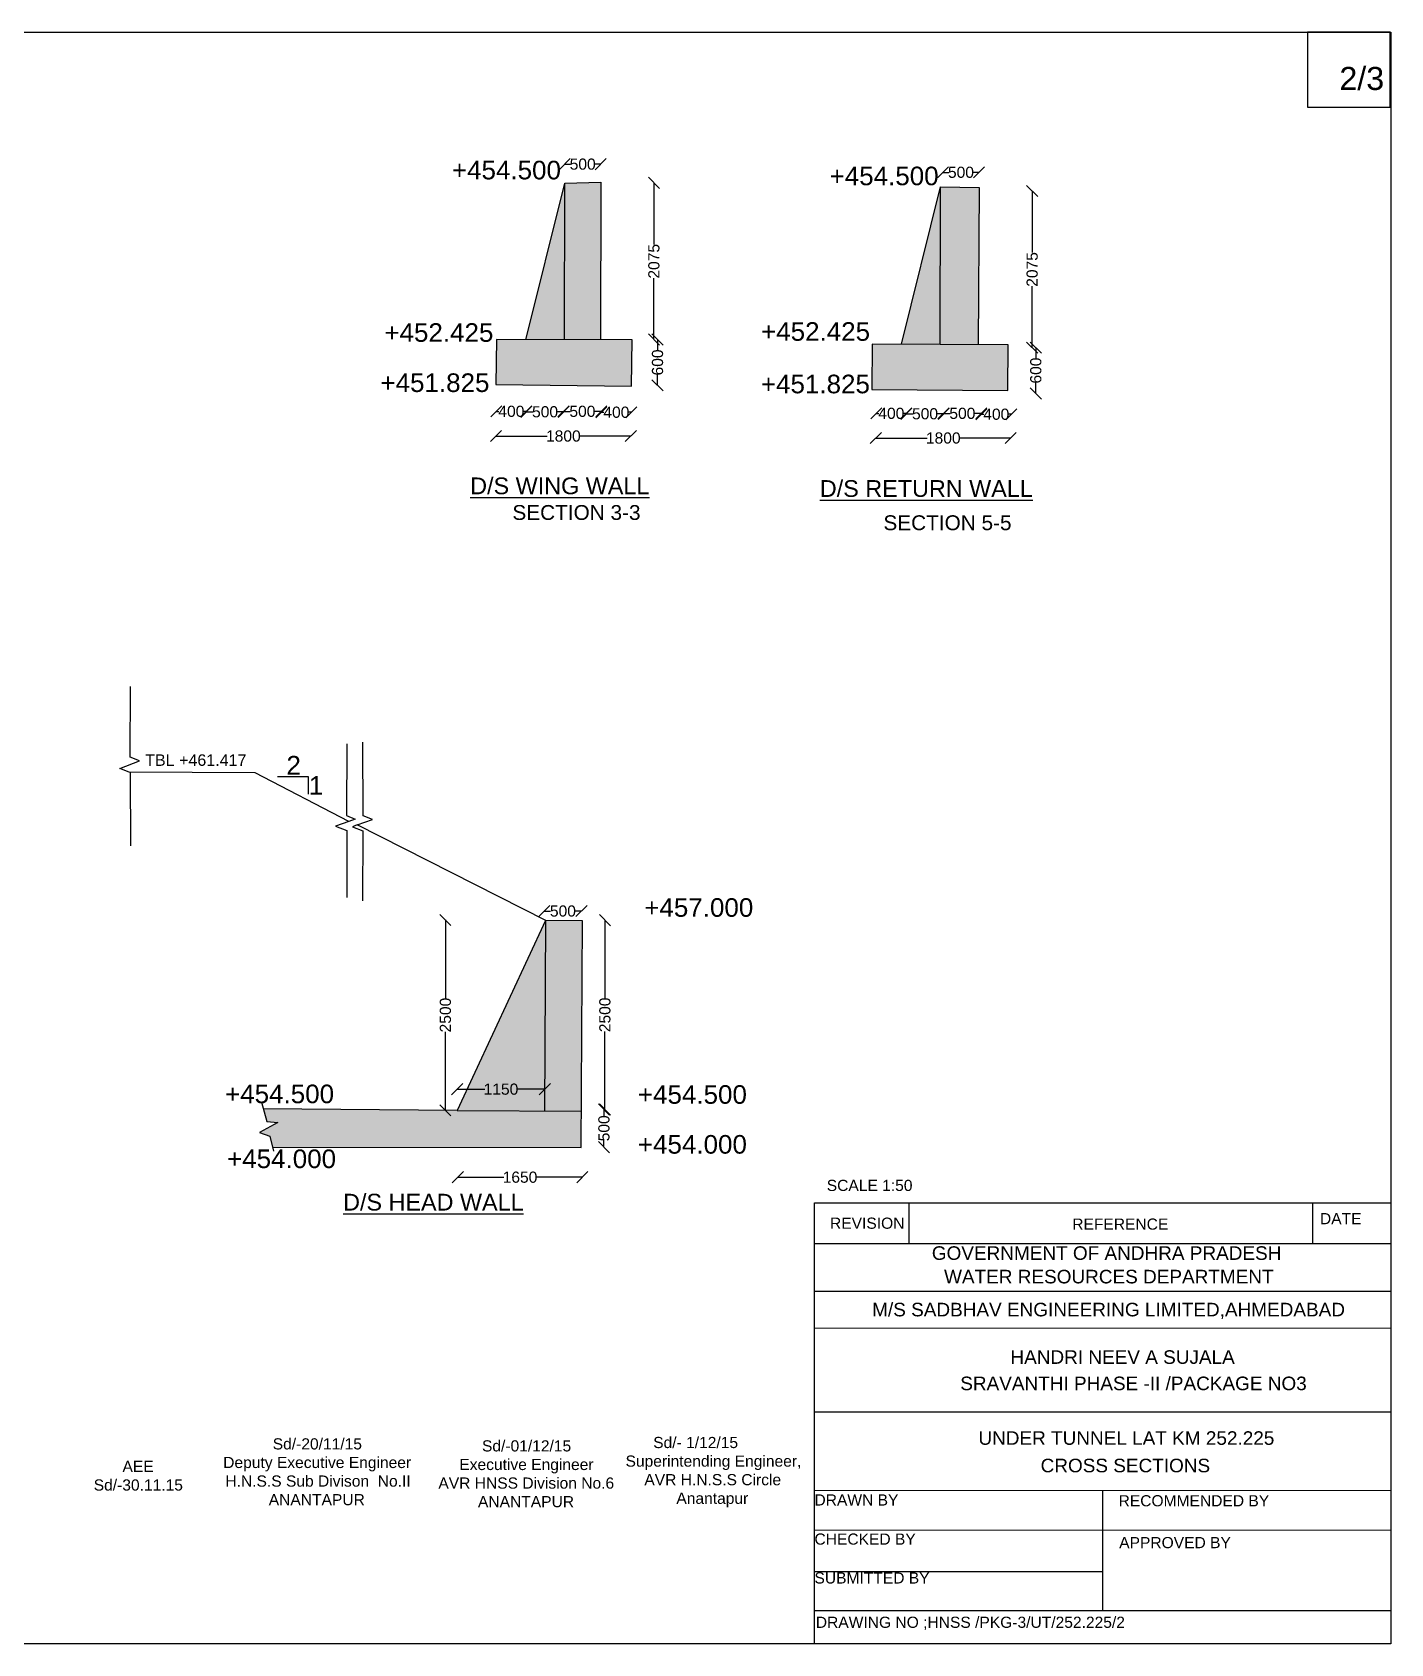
# Model space of a CAD drawing. Header units: millimetres. Extents: x 5124 to 14692097, y 2311 to 67827916.
# Drawn here: x 14673827 to 14692097, y 67806240 to 67827916 of the extents above; entities that cross this region are included whole.
import ezdxf

# ---------------------------------------------------------------- set-up
doc = ezdxf.new("R2010")
doc.units = ezdxf.units.MM
doc.header["$MEASUREMENT"] = 0
doc.layers.add('DRAWING', color=7, linetype='Continuous')
doc.layers.add('TEXT', color=2, linetype='Continuous')
doc.styles.get("Standard").update_dxf_attribs({"font": 'arial.ttf', "height": 225})
doc.dimstyles.get("Standard").update_dxf_attribs({"dimtxt": 150, "dimasz": 150, "dimexe": 0.18, "dimexo": 0.0625, "dimgap": 0.09, "dimtad": 0, "dimdec": 0, "dimzin": 0, "dimdsep": 46, "dimtxsty": 'Standard', "dimblk": 'OBLIQUE', "dimcen": 0.09, "dimse1": 1, "dimse2": 1, "dimadec": 0, "dimazin": 0, "dimtfac": 1, "dimtdec": 0, "dimtofl": 0, "dimtmove": 0, "dimatfit": 3, "dimfxl": 1, "dimtolj": 1, "dimtzin": 0, "dimarcsym": 0})

# ---------------------------------------------------------------- blocks, each defined once
blk = doc.blocks.new('_Oblique')
at = {"color": 0, "linetype": 'ByBlock', "lineweight": -2}
blk.add_line((-0.5, -0.5), (0.5, 0.5), dxfattribs=at)
blk = doc.blocks.new('*D28')
at = {"layer": 'Defpoints', "color": 0, "transparency": 16777216}
for p in [(14680068, 67822833), (14680473, 67822816), (14680473, 67822816)]:
    blk.add_point(p, dxfattribs=at)
at = {"layer": 'TEXT', "color": 0, "lineweight": -2, "transparency": 16777216}
for p, q in [((14680068, 67822816), (14680102, 67822816)), ((14680473, 67822816), (14680440, 67822816))]:
    blk.add_line(p, q, dxfattribs=at)
at = {"layer": 'TEXT', "color": 0, "lineweight": -2, "transparency": 16777216, "xscale": 150, "yscale": 150, "zscale": 150, "rotation": 180}
blk.add_blockref('_Oblique', (14680068, 67822816), dxfattribs=at)
at = {"layer": 'TEXT', "color": 0, "lineweight": -2, "transparency": 16777216, "xscale": 150, "yscale": 150, "zscale": 150}
blk.add_blockref('_Oblique', (14680473, 67822816), dxfattribs=at)
at = {"layer": 'TEXT', "color": 0, "transparency": 16777216, "insert": (14680271, 67822816), "char_height": 150, "attachment_point": 5}
blk.add_mtext('\\A1;400', dxfattribs=at)
blk = doc.blocks.new('*D29')
at = {"layer": 'Defpoints', "color": 0, "transparency": 16777216}
for p in [(14680473, 67822816), (14680975, 67822816), (14680975, 67822810)]:
    blk.add_point(p, dxfattribs=at)
at = {"layer": 'TEXT', "color": 0, "lineweight": -2, "transparency": 16777216}
for p, q in [((14680473, 67822810), (14680559, 67822810)), ((14680975, 67822810), (14680890, 67822810))]:
    blk.add_line(p, q, dxfattribs=at)
at = {"layer": 'TEXT', "color": 0, "lineweight": -2, "transparency": 16777216, "xscale": 150, "yscale": 150, "zscale": 150, "rotation": 180}
blk.add_blockref('_Oblique', (14680473, 67822810), dxfattribs=at)
at = {"layer": 'TEXT', "color": 0, "lineweight": -2, "transparency": 16777216, "xscale": 150, "yscale": 150, "zscale": 150}
blk.add_blockref('_Oblique', (14680975, 67822810), dxfattribs=at)
at = {"layer": 'TEXT', "color": 0, "transparency": 16777216, "insert": (14680724, 67822810), "char_height": 150, "attachment_point": 5}
blk.add_mtext('\\A1;500', dxfattribs=at)
blk = doc.blocks.new('*D30')
at = {"layer": 'Defpoints', "color": 0, "transparency": 16777216}
for p in [(14680972, 67822810), (14681480, 67822816), (14681480, 67822816)]:
    blk.add_point(p, dxfattribs=at)
at = {"layer": 'TEXT', "color": 0, "lineweight": -2, "transparency": 16777216}
for p, q in [((14680972, 67822816), (14681061, 67822816)), ((14681480, 67822816), (14681392, 67822816))]:
    blk.add_line(p, q, dxfattribs=at)
at = {"layer": 'TEXT', "color": 0, "lineweight": -2, "transparency": 16777216, "xscale": 150, "yscale": 150, "zscale": 150, "rotation": 180}
blk.add_blockref('_Oblique', (14680972, 67822816), dxfattribs=at)
at = {"layer": 'TEXT', "color": 0, "lineweight": -2, "transparency": 16777216, "xscale": 150, "yscale": 150, "zscale": 150}
blk.add_blockref('_Oblique', (14681480, 67822816), dxfattribs=at)
at = {"layer": 'TEXT', "color": 0, "transparency": 16777216, "insert": (14681226, 67822816), "char_height": 150, "attachment_point": 5}
blk.add_mtext('\\A1;500', dxfattribs=at)
blk = doc.blocks.new('*D31')
at = {"layer": 'Defpoints', "color": 0, "transparency": 16777216}
for p in [(14681480, 67822816), (14681885, 67822804), (14681885, 67822804)]:
    blk.add_point(p, dxfattribs=at)
at = {"layer": 'TEXT', "color": 0, "lineweight": -2, "transparency": 16777216}
for p, q in [((14681480, 67822804), (14681514, 67822804)), ((14681885, 67822804), (14681851, 67822804))]:
    blk.add_line(p, q, dxfattribs=at)
at = {"layer": 'TEXT', "color": 0, "lineweight": -2, "transparency": 16777216, "xscale": 150, "yscale": 150, "zscale": 150, "rotation": 180}
blk.add_blockref('_Oblique', (14681480, 67822804), dxfattribs=at)
at = {"layer": 'TEXT', "color": 0, "lineweight": -2, "transparency": 16777216, "xscale": 150, "yscale": 150, "zscale": 150}
blk.add_blockref('_Oblique', (14681885, 67822804), dxfattribs=at)
at = {"layer": 'TEXT', "color": 0, "transparency": 16777216, "insert": (14681683, 67822804), "char_height": 150, "attachment_point": 5}
blk.add_mtext('\\A1;400', dxfattribs=at)
blk = doc.blocks.new('*D32')
at = {"layer": 'Defpoints', "color": 0, "transparency": 16777216}
for p in [(14680063, 67822485), (14681877, 67822484), (14681877, 67822484)]:
    blk.add_point(p, dxfattribs=at)
at = {"layer": 'TEXT', "color": 0, "lineweight": -2, "transparency": 16777216}
for p, q in [((14680063, 67822484), (14680753, 67822484)), ((14681877, 67822484), (14681186, 67822484))]:
    blk.add_line(p, q, dxfattribs=at)
at = {"layer": 'TEXT', "color": 0, "lineweight": -2, "transparency": 16777216, "xscale": 150, "yscale": 150, "zscale": 150, "rotation": 180}
blk.add_blockref('_Oblique', (14680063, 67822484), dxfattribs=at)
at = {"layer": 'TEXT', "color": 0, "lineweight": -2, "transparency": 16777216, "xscale": 150, "yscale": 150, "zscale": 150}
blk.add_blockref('_Oblique', (14681877, 67822484), dxfattribs=at)
at = {"layer": 'TEXT', "color": 0, "transparency": 16777216, "insert": (14680970, 67822484), "char_height": 150, "attachment_point": 5}
blk.add_mtext('\\A1;1800', dxfattribs=at)
blk = doc.blocks.new('*D33')
at = {"layer": 'Defpoints', "color": 0, "transparency": 16777216}
for p in [(14682237, 67823782), (14682270, 67823782), (14682273, 67823167)]:
    blk.add_point(p, dxfattribs=at)
at = {"layer": 'TEXT', "color": 0, "lineweight": -2, "transparency": 16777216}
for p, q in [((14682237, 67823782), (14682237, 67823640)), ((14682237, 67823167), (14682237, 67823309))]:
    blk.add_line(p, q, dxfattribs=at)
at = {"layer": 'TEXT', "color": 0, "lineweight": -2, "transparency": 16777216, "xscale": 150, "yscale": 150, "zscale": 150}
for p, rotation in [((14682237, 67823782), 90), ((14682237, 67823167), 270)]:
    blk.add_blockref('_Oblique', p, dxfattribs=dict(at, rotation=rotation))
at = {"layer": 'TEXT', "color": 0, "transparency": 16777216, "insert": (14682237, 67823474), "char_height": 150, "attachment_point": 5, "rotation": 90}
blk.add_mtext('\\A1;600', dxfattribs=at)
blk = doc.blocks.new('*D34')
at = {"layer": 'Defpoints', "color": 0, "transparency": 16777216}
for p in [(14682188, 67825889), (14682272, 67825889), (14682270, 67823782)]:
    blk.add_point(p, dxfattribs=at)
at = {"layer": 'TEXT', "color": 0, "lineweight": -2, "transparency": 16777216}
for p, q in [((14682188, 67825889), (14682188, 67825061)), ((14682188, 67823782), (14682188, 67824609))]:
    blk.add_line(p, q, dxfattribs=at)
at = {"layer": 'TEXT', "color": 0, "lineweight": -2, "transparency": 16777216, "xscale": 150, "yscale": 150, "zscale": 150}
for p, rotation in [((14682188, 67825889), 90), ((14682188, 67823782), 270)]:
    blk.add_blockref('_Oblique', p, dxfattribs=dict(at, rotation=rotation))
at = {"layer": 'TEXT', "color": 0, "transparency": 16777216, "insert": (14682188, 67824835), "char_height": 150, "attachment_point": 5, "rotation": 90}
blk.add_mtext('\\A1;2075', dxfattribs=at)
blk = doc.blocks.new('*D35')
at = {"layer": 'Defpoints', "color": 0, "transparency": 16777216}
for p in [(14680988, 67826131), (14681472, 67826141), (14681472, 67826104)]:
    blk.add_point(p, dxfattribs=at)
at = {"layer": 'TEXT', "color": 0, "lineweight": -2, "transparency": 16777216}
for p, q in [((14680988, 67826141), (14681065, 67826141)), ((14681472, 67826141), (14681396, 67826141))]:
    blk.add_line(p, q, dxfattribs=at)
at = {"layer": 'TEXT', "color": 0, "lineweight": -2, "transparency": 16777216, "xscale": 150, "yscale": 150, "zscale": 150, "rotation": 180}
blk.add_blockref('_Oblique', (14680988, 67826141), dxfattribs=at)
at = {"layer": 'TEXT', "color": 0, "lineweight": -2, "transparency": 16777216, "xscale": 150, "yscale": 150, "zscale": 150}
blk.add_blockref('_Oblique', (14681472, 67826141), dxfattribs=at)
at = {"layer": 'TEXT', "color": 0, "transparency": 16777216, "insert": (14681230, 67826141), "char_height": 150, "attachment_point": 5}
blk.add_mtext('\\A1;500', dxfattribs=at)
blk = doc.blocks.new('*D36')
at = {"layer": 'Defpoints', "color": 0, "transparency": 16777216}
for p in [(14685178, 67822806), (14685583, 67822789), (14685583, 67822789)]:
    blk.add_point(p, dxfattribs=at)
at = {"layer": 'TEXT', "color": 0, "lineweight": -2, "transparency": 16777216}
for p, q in [((14685178, 67822789), (14685212, 67822789)), ((14685583, 67822789), (14685549, 67822789))]:
    blk.add_line(p, q, dxfattribs=at)
at = {"layer": 'TEXT', "color": 0, "lineweight": -2, "transparency": 16777216, "xscale": 150, "yscale": 150, "zscale": 150, "rotation": 180}
blk.add_blockref('_Oblique', (14685178, 67822789), dxfattribs=at)
at = {"layer": 'TEXT', "color": 0, "lineweight": -2, "transparency": 16777216, "xscale": 150, "yscale": 150, "zscale": 150}
blk.add_blockref('_Oblique', (14685583, 67822789), dxfattribs=at)
at = {"layer": 'TEXT', "color": 0, "transparency": 16777216, "insert": (14685381, 67822789), "char_height": 150, "attachment_point": 5}
blk.add_mtext('\\A1;400', dxfattribs=at)
blk = doc.blocks.new('*D37')
at = {"layer": 'Defpoints', "color": 0, "transparency": 16777216}
for p in [(14685583, 67822789), (14686085, 67822789), (14686085, 67822783)]:
    blk.add_point(p, dxfattribs=at)
at = {"layer": 'TEXT', "color": 0, "lineweight": -2, "transparency": 16777216}
for p, q in [((14685583, 67822783), (14685668, 67822783)), ((14686085, 67822783), (14686000, 67822783))]:
    blk.add_line(p, q, dxfattribs=at)
at = {"layer": 'TEXT', "color": 0, "lineweight": -2, "transparency": 16777216, "xscale": 150, "yscale": 150, "zscale": 150, "rotation": 180}
blk.add_blockref('_Oblique', (14685583, 67822783), dxfattribs=at)
at = {"layer": 'TEXT', "color": 0, "lineweight": -2, "transparency": 16777216, "xscale": 150, "yscale": 150, "zscale": 150}
blk.add_blockref('_Oblique', (14686085, 67822783), dxfattribs=at)
at = {"layer": 'TEXT', "color": 0, "transparency": 16777216, "insert": (14685834, 67822783), "char_height": 150, "attachment_point": 5}
blk.add_mtext('\\A1;500', dxfattribs=at)
blk = doc.blocks.new('*D38')
at = {"layer": 'Defpoints', "color": 0, "transparency": 16777216}
for p in [(14686082, 67822783), (14686590, 67822789), (14686590, 67822789)]:
    blk.add_point(p, dxfattribs=at)
at = {"layer": 'TEXT', "color": 0, "lineweight": -2, "transparency": 16777216}
for p, q in [((14686082, 67822789), (14686170, 67822789)), ((14686590, 67822789), (14686501, 67822789))]:
    blk.add_line(p, q, dxfattribs=at)
at = {"layer": 'TEXT', "color": 0, "lineweight": -2, "transparency": 16777216, "xscale": 150, "yscale": 150, "zscale": 150, "rotation": 180}
blk.add_blockref('_Oblique', (14686082, 67822789), dxfattribs=at)
at = {"layer": 'TEXT', "color": 0, "lineweight": -2, "transparency": 16777216, "xscale": 150, "yscale": 150, "zscale": 150}
blk.add_blockref('_Oblique', (14686590, 67822789), dxfattribs=at)
at = {"layer": 'TEXT', "color": 0, "transparency": 16777216, "insert": (14686336, 67822789), "char_height": 150, "attachment_point": 5}
blk.add_mtext('\\A1;500', dxfattribs=at)
blk = doc.blocks.new('*D39')
at = {"layer": 'Defpoints', "color": 0, "transparency": 16777216}
for p in [(14686590, 67822789), (14686995, 67822777), (14686995, 67822777)]:
    blk.add_point(p, dxfattribs=at)
at = {"layer": 'TEXT', "color": 0, "lineweight": -2, "transparency": 16777216}
for p, q in [((14686590, 67822777), (14686624, 67822777)), ((14686995, 67822777), (14686961, 67822777))]:
    blk.add_line(p, q, dxfattribs=at)
at = {"layer": 'TEXT', "color": 0, "lineweight": -2, "transparency": 16777216, "xscale": 150, "yscale": 150, "zscale": 150, "rotation": 180}
blk.add_blockref('_Oblique', (14686590, 67822777), dxfattribs=at)
at = {"layer": 'TEXT', "color": 0, "lineweight": -2, "transparency": 16777216, "xscale": 150, "yscale": 150, "zscale": 150}
blk.add_blockref('_Oblique', (14686995, 67822777), dxfattribs=at)
at = {"layer": 'TEXT', "color": 0, "transparency": 16777216, "insert": (14686792, 67822777), "char_height": 150, "attachment_point": 5}
blk.add_mtext('\\A1;400', dxfattribs=at)
blk = doc.blocks.new('*D40')
at = {"layer": 'Defpoints', "color": 0, "transparency": 16777216}
for p in [(14685172, 67822457), (14686986, 67822457), (14686986, 67822457)]:
    blk.add_point(p, dxfattribs=at)
at = {"layer": 'TEXT', "color": 0, "lineweight": -2, "transparency": 16777216}
for p, q in [((14685172, 67822457), (14685862, 67822457)), ((14686986, 67822457), (14686296, 67822457))]:
    blk.add_line(p, q, dxfattribs=at)
at = {"layer": 'TEXT', "color": 0, "lineweight": -2, "transparency": 16777216, "xscale": 150, "yscale": 150, "zscale": 150, "rotation": 180}
blk.add_blockref('_Oblique', (14685172, 67822457), dxfattribs=at)
at = {"layer": 'TEXT', "color": 0, "lineweight": -2, "transparency": 16777216, "xscale": 150, "yscale": 150, "zscale": 150}
blk.add_blockref('_Oblique', (14686986, 67822457), dxfattribs=at)
at = {"layer": 'TEXT', "color": 0, "transparency": 16777216, "insert": (14686079, 67822457), "char_height": 150, "attachment_point": 5}
blk.add_mtext('\\A1;1800', dxfattribs=at)
blk = doc.blocks.new('*D41')
at = {"layer": 'Defpoints', "color": 0, "transparency": 16777216}
for p in [(14687324, 67823672), (14687357, 67823672), (14687360, 67823057)]:
    blk.add_point(p, dxfattribs=at)
at = {"layer": 'TEXT', "color": 0, "lineweight": -2, "transparency": 16777216}
for p, q in [((14687324, 67823672), (14687324, 67823530)), ((14687324, 67823057), (14687324, 67823199))]:
    blk.add_line(p, q, dxfattribs=at)
at = {"layer": 'TEXT', "color": 0, "lineweight": -2, "transparency": 16777216, "xscale": 150, "yscale": 150, "zscale": 150}
for p, rotation in [((14687324, 67823672), 90), ((14687324, 67823057), 270)]:
    blk.add_blockref('_Oblique', p, dxfattribs=dict(at, rotation=rotation))
at = {"layer": 'TEXT', "color": 0, "transparency": 16777216, "insert": (14687324, 67823365), "char_height": 150, "attachment_point": 5, "rotation": 90}
blk.add_mtext('\\A1;600', dxfattribs=at)
blk = doc.blocks.new('*D42')
at = {"layer": 'Defpoints', "color": 0, "transparency": 16777216}
for p in [(14687275, 67825779), (14687359, 67825779), (14687357, 67823672)]:
    blk.add_point(p, dxfattribs=at)
at = {"layer": 'TEXT', "color": 0, "lineweight": -2, "transparency": 16777216}
for p, q in [((14687275, 67825779), (14687275, 67824951)), ((14687275, 67823672), (14687275, 67824500))]:
    blk.add_line(p, q, dxfattribs=at)
at = {"layer": 'TEXT', "color": 0, "lineweight": -2, "transparency": 16777216, "xscale": 150, "yscale": 150, "zscale": 150}
for p, rotation in [((14687275, 67825779), 90), ((14687275, 67823672), 270)]:
    blk.add_blockref('_Oblique', p, dxfattribs=dict(at, rotation=rotation))
at = {"layer": 'TEXT', "color": 0, "transparency": 16777216, "insert": (14687275, 67824725), "char_height": 150, "attachment_point": 5, "rotation": 90}
blk.add_mtext('\\A1;2075', dxfattribs=at)
blk = doc.blocks.new('*D43')
at = {"layer": 'Defpoints', "color": 0, "transparency": 16777216}
for p in [(14686075, 67826021), (14686559, 67826031), (14686559, 67825994)]:
    blk.add_point(p, dxfattribs=at)
at = {"layer": 'TEXT', "color": 0, "lineweight": -2, "transparency": 16777216}
for p, q in [((14686075, 67826031), (14686152, 67826031)), ((14686559, 67826031), (14686483, 67826031))]:
    blk.add_line(p, q, dxfattribs=at)
at = {"layer": 'TEXT', "color": 0, "lineweight": -2, "transparency": 16777216, "xscale": 150, "yscale": 150, "zscale": 150, "rotation": 180}
blk.add_blockref('_Oblique', (14686075, 67826031), dxfattribs=at)
at = {"layer": 'TEXT', "color": 0, "lineweight": -2, "transparency": 16777216, "xscale": 150, "yscale": 150, "zscale": 150}
blk.add_blockref('_Oblique', (14686559, 67826031), dxfattribs=at)
at = {"layer": 'TEXT', "color": 0, "transparency": 16777216, "insert": (14686317, 67826031), "char_height": 150, "attachment_point": 5}
blk.add_mtext('\\A1;500', dxfattribs=at)
blk = doc.blocks.new('*D44')
at = {"layer": 'Defpoints', "color": 0, "transparency": 16777216}
for p in [(14679370, 67815976), (14679384, 67815976), (14679395, 67813416)]:
    blk.add_point(p, dxfattribs=at)
at = {"layer": 'TEXT', "color": 0, "lineweight": -2, "transparency": 16777216}
for p, q in [((14679384, 67815976), (14679384, 67814921)), ((14679384, 67813416), (14679384, 67814471))]:
    blk.add_line(p, q, dxfattribs=at)
at = {"layer": 'TEXT', "color": 0, "lineweight": -2, "transparency": 16777216, "xscale": 150, "yscale": 150, "zscale": 150}
for p, rotation in [((14679384, 67815976), 90), ((14679384, 67813416), 270)]:
    blk.add_blockref('_Oblique', p, dxfattribs=dict(at, rotation=rotation))
at = {"layer": 'TEXT', "color": 0, "transparency": 16777216, "insert": (14679384, 67814696), "char_height": 150, "attachment_point": 5, "rotation": 90}
blk.add_mtext('\\A1;2500', dxfattribs=at)
blk = doc.blocks.new('*D45')
at = {"layer": 'Defpoints', "color": 0, "transparency": 16777216}
for p in [(14680714, 67816117), (14681214, 67816095), (14681214, 67816095)]:
    blk.add_point(p, dxfattribs=at)
at = {"layer": 'TEXT', "color": 0, "lineweight": -2, "transparency": 16777216}
for p, q in [((14680714, 67816095), (14680799, 67816095)), ((14681214, 67816095), (14681130, 67816095))]:
    blk.add_line(p, q, dxfattribs=at)
at = {"layer": 'TEXT', "color": 0, "lineweight": -2, "transparency": 16777216, "xscale": 150, "yscale": 150, "zscale": 150, "rotation": 180}
blk.add_blockref('_Oblique', (14680714, 67816095), dxfattribs=at)
at = {"layer": 'TEXT', "color": 0, "lineweight": -2, "transparency": 16777216, "xscale": 150, "yscale": 150, "zscale": 150}
blk.add_blockref('_Oblique', (14681214, 67816095), dxfattribs=at)
at = {"layer": 'TEXT', "color": 0, "transparency": 16777216, "insert": (14680964, 67816095), "char_height": 150, "attachment_point": 5}
blk.add_mtext('\\A1;500', dxfattribs=at)
blk = doc.blocks.new('*D46')
at = {"layer": 'Defpoints', "color": 0, "transparency": 16777216}
for p in [(14681515, 67815973), (14681529, 67815973), (14681522, 67813426)]:
    blk.add_point(p, dxfattribs=at)
at = {"layer": 'TEXT', "color": 0, "lineweight": -2, "transparency": 16777216}
for p, q in [((14681529, 67815973), (14681529, 67814924)), ((14681529, 67813426), (14681529, 67814474))]:
    blk.add_line(p, q, dxfattribs=at)
at = {"layer": 'TEXT', "color": 0, "lineweight": -2, "transparency": 16777216, "xscale": 150, "yscale": 150, "zscale": 150}
for p, rotation in [((14681529, 67815973), 90), ((14681529, 67813426), 270)]:
    blk.add_blockref('_Oblique', p, dxfattribs=dict(at, rotation=rotation))
at = {"layer": 'TEXT', "color": 0, "transparency": 16777216, "insert": (14681529, 67814699), "char_height": 150, "attachment_point": 5, "rotation": 90}
blk.add_mtext('\\A1;2500', dxfattribs=at)
blk = doc.blocks.new('*D47')
at = {"layer": 'Defpoints', "color": 0, "transparency": 16777216}
for p in [(14680721, 67813699), (14679541, 67813415), (14680721, 67813408)]:
    blk.add_point(p, dxfattribs=at)
at = {"layer": 'TEXT', "color": 0, "lineweight": -2, "transparency": 16777216}
for p, q in [((14679541, 67813699), (14679915, 67813699)), ((14680721, 67813699), (14680348, 67813699))]:
    blk.add_line(p, q, dxfattribs=at)
at = {"layer": 'TEXT', "color": 0, "lineweight": -2, "transparency": 16777216, "xscale": 150, "yscale": 150, "zscale": 150, "rotation": 180}
blk.add_blockref('_Oblique', (14679541, 67813699), dxfattribs=at)
at = {"layer": 'TEXT', "color": 0, "lineweight": -2, "transparency": 16777216, "xscale": 150, "yscale": 150, "zscale": 150}
blk.add_blockref('_Oblique', (14680721, 67813699), dxfattribs=at)
at = {"layer": 'TEXT', "color": 0, "transparency": 16777216, "insert": (14680131, 67813699), "char_height": 150, "attachment_point": 5}
blk.add_mtext('\\A1;1150', dxfattribs=at)
blk = doc.blocks.new('*D48')
at = {"layer": 'Defpoints', "color": 0, "transparency": 16777216}
for p in [(14681529, 67813426), (14681516, 67812920), (14681529, 67812920)]:
    blk.add_point(p, dxfattribs=at)
at = {"layer": 'TEXT', "color": 0, "lineweight": -2, "transparency": 16777216}
for p, q in [((14681516, 67813426), (14681516, 67813339)), ((14681516, 67812920), (14681516, 67813008))]:
    blk.add_line(p, q, dxfattribs=at)
at = {"layer": 'TEXT', "color": 0, "lineweight": -2, "transparency": 16777216, "xscale": 150, "yscale": 150, "zscale": 150}
for p, rotation in [((14681516, 67813426), 90), ((14681516, 67812920), 270)]:
    blk.add_blockref('_Oblique', p, dxfattribs=dict(at, rotation=rotation))
at = {"layer": 'TEXT', "color": 0, "transparency": 16777216, "insert": (14681516, 67813173), "char_height": 150, "attachment_point": 5, "rotation": 90}
blk.add_mtext('\\A1;500', dxfattribs=at)
blk = doc.blocks.new('*D49')
at = {"layer": 'Defpoints', "color": 0, "transparency": 16777216}
for p in [(14679550, 67812512), (14681224, 67812515), (14681224, 67812512)]:
    blk.add_point(p, dxfattribs=at)
at = {"layer": 'TEXT', "color": 0, "lineweight": -2, "transparency": 16777216}
for p, q in [((14679550, 67812515), (14680170, 67812515)), ((14681224, 67812515), (14680604, 67812515))]:
    blk.add_line(p, q, dxfattribs=at)
at = {"layer": 'TEXT', "color": 0, "lineweight": -2, "transparency": 16777216, "xscale": 150, "yscale": 150, "zscale": 150, "rotation": 180}
blk.add_blockref('_Oblique', (14679550, 67812515), dxfattribs=at)
at = {"layer": 'TEXT', "color": 0, "lineweight": -2, "transparency": 16777216, "xscale": 150, "yscale": 150, "zscale": 150}
blk.add_blockref('_Oblique', (14681224, 67812515), dxfattribs=at)
at = {"layer": 'TEXT', "color": 0, "transparency": 16777216, "insert": (14680387, 67812515), "char_height": 150, "attachment_point": 5}
blk.add_mtext('\\A1;1650', dxfattribs=at)

msp = doc.modelspace()

# ---------------------------------------------------------------- hatches: boundary and pattern name
at = {"layer": 'TEXT'}
h = msp.add_hatch(dxfattribs=at)
h.set_pattern_fill('AR-CONC', color=0, scale=100, style=0)
h.set_pattern_definition([(50, (0, 0), (717.2601826, -62.752135), [75, -825]), (355, (0, 0), (-138.751334, 752.192134), [60, -660]), (100.4514, (59.8, -5.2), (578.509382, 689.439542), [63.74019, -701.142112]), (46.1842, (0, 200), (1067.241049, -165.519014), [112.5, -1237.5]), (96.6356, (88.9, 186.2), (934.662706, 974.117871), [95.610288, -1051.713]), (351.1842, (0, 200), (934.661945, 974.118601), [90, -990]), (21, (100, 150), (596.907052, -402.6188907), [75, -825]), (326, (100, 150), (243.315332, 725.150045), [60, -660]), (71.4514, (149.74, 116.45), (840.2226286, 322.530497), [63.74019, -701.142112]), (37.5, (0, 0), (12.1598553, 332.8938538), [0, -652, 0, -670, 0, -662.5]), (7.5, (0, 0), (263.0695374, 394.4117119), [0, -382, 0, -637, 0, -252.5]), (327.5, (-223, 0), (533.8224362, -22.5548717), [0, -250, 0, -780, 0, -1035]), (317.5, (-323, 0), (583.1861693, 100.1049823), [0, -325, 0, -518, 0, -735])])
h.paths.add_polyline_path([(14681212.8, 67813405.9), (14679541.3, 67813414.8), (14676933.9, 67813436.9), (14676982.9, 67813263.9), (14677131.5, 67813250.8), (14676882.4, 67813115.4), (14677022.2, 67813067.4), (14677057.3, 67812920.7), (14681210.2, 67812915.8)])
h.paths.add_polyline_path([(14680734.9, 67815966.4), (14680730.3, 67815966.4), (14679541.3, 67813414.8), (14680721.3, 67813408.5)])
h.paths.add_polyline_path([(14681226.4, 67815963.8), (14680734.9, 67815966.4), (14680721.3, 67813408.5), (14681212.8, 67813405.9)])
h.paths.add_polyline_path([(14667716.2, 67816016.6), (14667711, 67813448), (14668883, 67813445.6)])
h.paths.add_polyline_path([(14667716.2, 67816016.6), (14667221.9, 67815996.1), (14667207.3, 67813449), (14667711, 67813448)])
h.paths.add_polyline_path([(14671333.6, 67813261.7), (14671486.5, 67813301.7), (14671513.8, 67813440.4), (14667207.8, 67813449), (14667206.3, 67812943.4), (14671377.3, 67812930.7), (14671424.6, 67813087.1), (14671570.3, 67813108.9)])
h.paths.add_polyline_path([(14686560.4, 67825826.8), (14686044, 67825834.4), (14686035.9, 67823715.9), (14686547.1, 67823712.7)])
h.paths.add_polyline_path([(14686044, 67825834.4), (14685515.8, 67823719.1), (14686035.9, 67823715.9)])
h.paths.add_polyline_path([(14686950, 67823710.1), (14685121.9, 67823721.6), (14685117.9, 67823110.4), (14686946.2, 67823098.9)])
h.paths.add_polyline_path([(14681475, 67825897.6), (14680988.5, 67825886.1), (14680983.7, 67823779), (14681470.4, 67823778)])
h.paths.add_polyline_path([(14680988.5, 67825886.1), (14680466.9, 67823780.2), (14680983.7, 67823779)])
h.paths.add_polyline_path([(14681894.3, 67823777), (14680073, 67823781), (14680061.5, 67823175.5), (14681887.8, 67823156.2)])

# ---------------------------------------------------------------- linework, layer by layer
at = {"layer": 'DRAWING', "color": 0}
for points in [[(14680466.9, 67823780.2), (14680988.5, 67825886.1), (14681475, 67825897.6), (14681470.4, 67823778)], [(14680983.7, 67823779), (14680988.5, 67825886.1)], [(14685515.8, 67823719.1), (14686044, 67825834.4), (14686560.4, 67825826.8), (14686547.1, 67823712.7)], [(14686035.9, 67823715.9), (14686044, 67825834.4)], [(14680061.5, 67823175.5), (14681887.8, 67823156.2), (14681894.3, 67823777), (14680073, 67823781), (14680061.5, 67823175.5)], [(14685117.9, 67823110.4), (14686946.2, 67823098.9), (14686950, 67823710.1), (14685121.9, 67823721.6), (14685117.9, 67823110.4)], [(14678058.5, 67818342.3), (14678052.3, 67817380.7), (14678171.7, 67817331.8), (14678085, 67817300.2), (14676827.2, 67817956.4), (14675132.3, 67817964), (14675007.1, 67818013.5), (14675270.4, 67818115), (14675142.7, 67818167.1), (14675147.5, 67819117.8)], [(14680721.3, 67813408.5), (14680734.9, 67815966.4), (14678199, 67817255.5), (14678402.3, 67817324.8), (14678278.8, 67817377.8), (14678271.1, 67818365.8)], [(14675142.3, 67817963.9), (14675147.4, 67816974.7)], [(14678085, 67817300.2), (14677906.3, 67817235.2), (14678056.2, 67817178.4), (14678056.2, 67816279.5)], [(14678199, 67817255.5), (14678134.1, 67817228.2), (14678273.7, 67817173.5), (14678269.4, 67816232.8)], [(14677057.3, 67812920.7), (14681210.2, 67812915.8), (14681226.4, 67815963.8), (14680730.3, 67815966.4), (14679541.3, 67813414.8), (14681212.8, 67813405.9)], [(14676908.7, 67813525.7), (14676982.9, 67813263.9), (14677131.5, 67813250.8), (14676882.4, 67813115.4), (14677022.2, 67813067.4), (14677070.3, 67812866.6)], [(14679541.3, 67813414.8), (14676933.9, 67813436.9)]]:
    msp.add_lwpolyline(points, dxfattribs=at)
at = {"layer": 'TEXT', "color": 0}
for points in [[(14692097.2, 67806240.1), (14654896.1, 67806240.1), (14654896.1, 67827915.7), (14692097.2, 67827915.7)], [(14692088.6, 67827915.7), (14690977.5, 67827915.7), (14690977.5, 67826909.4), (14692088.6, 67826909.4)], [(14684346.9, 67812169.1), (14692097.2, 67812169.1), (14692097.2, 67806240.1), (14684346.9, 67806240.1)]]:
    msp.add_lwpolyline(points, close=True, dxfattribs=at)
at = {"layer": 'TEXT'}
msp.add_lwpolyline([(14677123.9, 67817905.5), (14677536.5, 67817905.5), (14677536.5, 67817666.2)], dxfattribs=at)
at = {"layer": 'TEXT', "color": 0}
for points in [[(14685616.1, 67812169.1), (14685616.3, 67811623.4)], [(14691050.6, 67811625.5), (14691050.6, 67812169.1)], [(14684346.9, 67811622.9), (14692095, 67811626)], [(14684346.9, 67810981.3), (14692095, 67810984.4)], [(14684346.9, 67810485.5), (14692095, 67810488.5)], [(14684346.9, 67809357.8), (14692095, 67809360.8)], [(14684346.9, 67808303), (14692095, 67808306)], [(14688220.9, 67808304.5), (14688221.6, 67806687.7)], [(14684346.9, 67807768.3), (14692095, 67807771.3)], [(14684346.9, 67807211.2), (14688221.4, 67807212.7)], [(14684346.9, 67806686.2), (14692095, 67806689.2)]]:
    msp.add_lwpolyline(points, dxfattribs=at)

# ---------------------------------------------------------------- texts
for s, height, p in [('2/3', 310, (14691406.2, 67827139)), ('+454.500', 250, (14679471.4, 67825936.6)), ('+454.500', 250, (14684550.3, 67825857.7)), ('+452.425', 250, (14678563, 67823751.9)), ('+452.425', 250, (14683628.6, 67823765.7)), ('+451.825', 250, (14678510.2, 67823076.9)), ('+451.825', 250, (14683626.6, 67823059.4)), ('%%UD/S WING WALL', 225, (14679717.2, 67821701.7)), ('%%UD/S RETURN WALL', 225, (14684419.4, 67821666)), ('SECTION 3-3', 200, (14680284.7, 67821356.1)), ('SECTION 5-5', 200, (14685274.3, 67821218.1)), ('TBL +461.417', 154.524, (14675346.1, 67818048.4)), ('2', 250, (14677246.1, 67817931.7)), ('1', 250, (14677547.1, 67817659.6)), ('+457.000', 250, (14682058, 67816018)), ('+454.500', 250, (14676420.2, 67813510.8)), ('+454.500', 250, (14681972.3, 67813503.1)), ('+454.000', 250, (14681972.3, 67812832.3)), ('+454.000', 250, (14676447.2, 67812638.2)), ('SCALE 1:50', 150, (14684512.1, 67812330.3)), ('%%UD/S HEAD WALL', 225, (14678008, 67812067.3)), ('DATE', 150, (14691144.8, 67811883.2)), ('REVISION', 150, (14684555.8, 67811822)), ('REFERENCE', 150, (14687813.7, 67811809.7)), ('GOVERNMENT OF ANDHRA PRADESH ', 182.451, (14685925.3, 67811403.7)), ('WATER RESOURCES DEPARTMENT', 182.451, (14686089.8, 67811087.3)), ('M/S SADBHAV ENGINEERING LIMITED,AHMEDABAD', 182.451, (14685123.1, 67810643.9)), ('HANDRI NEEV A SUJALA ', 182.451, (14686982.7, 67810005.1)), ('SRAVANTHI PHASE -II /PACKAGE NO3', 182.451, (14686307.7, 67809651)), ('UNDER TUNNEL LAT KM 252.225', 182.451, (14686551.8, 67808915.9)), ('CROSS SECTIONS ', 182.451, (14687388.2, 67808546.4)), ('DRAWN BY ', 150, (14684346.9, 67808099.4)), ('RECOMMENDED BY ', 150, (14688436.7, 67808088.6)), ('CHECKED BY ', 150, (14684346.9, 67807573.2)), ('APPROVED BY ', 150, (14688444.9, 67807525.9)), ('SUBMITTED BY ', 150, (14684346.9, 67807050.4)), ('DRAWING NO ;HNSS /PKG-3/UT/252.225/2', 150, (14684365.2, 67806454.3))]:
    msp.add_text(s, height=height, dxfattribs=at).set_placement(p)
at = {"layer": 'TEXT', "color": 0, "char_height": 150, "attachment_point": 1}
for s, insert, width in [('\\pi824.53;Sd/-20/11/15 \\P\\pi158.43;Deputy Executive Engineer  \\P\\pi187.33;H.N.S.S Sub Divison  No.II \\P\\pi770.76;ANANTAPUR ', (14676237.2, 67809003.8), 2831.248), ('\\A1;\\pi1266.4;Sd/-01/12/15\\P\\pi961.55;Executive Engineer\\P\\pi680.27;AVR HNSS Division No.6\\P\\pi1212.6;ANANTAPUR', (14678609.2, 67808976.8), 3714.905), ('             Sd/- 1/12/15 \\P\\pi384.93;Superintending Engineer,\\P\\pi637.92;AVR H.N.S.S Circle\\P\\pi1068.5;Anantapur', (14681421.3, 67809022.3), 3106.835), ('\\pi396.13;AEE \\P\\pi9.0553;Sd/-30.11.15', (14674645, 67808700.7), 1200.307)]:
    msp.add_mtext(s, dxfattribs=dict(at, insert=insert, width=width))

# ---------------------------------------------------------------- dimensions: what is measured, and where the dimension line sits
at = {"layer": 'TEXT', "color": 0}
for base, p1, p2, text, picture, middle in [((14681472.2, 67826141.2), (14680988.2, 67826130.6), (14681472.2, 67826104.4), '500', '*D35', (14681230.2, 67826141.2)), ((14686559.4, 67826031.2), (14686075.3, 67826020.7), (14686559.4, 67825994.4), '500', '*D43', (14686317.3, 67826031.2)), ((14680473.5, 67822815.8), (14680068.5, 67822833.4), (14680473.5, 67822815.8), '400', '*D28', (14680271, 67822815.8)), ((14680975.3, 67822809.9), (14680473.5, 67822815.8), (14680975.3, 67822815.8), '500', '*D29', (14680724.4, 67822809.9)), ((14681480, 67822815.8), (14680972.3, 67822809.9), (14681480, 67822815.8), '500', '*D30', (14681226.2, 67822815.8)), ((14681885, 67822804.1), (14681480, 67822815.8), (14681885, 67822804.1), '400', '*D31', (14681682.5, 67822804.1)), ((14685583, 67822788.6), (14685178.1, 67822806.2), (14685583, 67822788.6), '400', '*D36', (14685380.6, 67822788.6)), ((14686084.9, 67822782.8), (14685583, 67822788.6), (14686084.9, 67822788.6), '500', '*D37', (14685834, 67822782.8)), ((14686589.6, 67822788.6), (14686081.9, 67822782.8), (14686589.6, 67822788.6), '500', '*D38', (14686335.8, 67822788.6)), ((14686994.6, 67822776.9), (14686589.6, 67822788.6), (14686994.6, 67822776.9), '400', '*D39', (14686792.1, 67822776.9)), ((14681876.6, 67822484.1), (14680062.7, 67822484.6), (14681876.6, 67822484.1), '1800', '*D32', (14680969.7, 67822484.1)), ((14686986.2, 67822457), (14685172.3, 67822457.4), (14686986.2, 67822457), '1800', '*D40', (14686079.2, 67822457)), ((14681214.5, 67816095.2), (14680713.9, 67816116.7), (14681214.5, 67816095.2), '500', '*D45', (14680964.2, 67816095.2)), ((14680721.3, 67813699.1), (14679541.3, 67813414.8), (14680721.3, 67813408.5), '1150', '*D47', (14680131.3, 67813699.1)), ((14681224, 67812514.6), (14679549.8, 67812511.9), (14681224, 67812511.9), '1650', '*D49', (14680386.9, 67812514.6))]:
    dim = msp.add_linear_dim(base=base, p1=p1, p2=p2, text=text, dimstyle='Standard', override={"dimtxt": 150}, dxfattribs=at)
    dim.commit()
    dim.dimension.update_dxf_attribs({"geometry": picture, "text_midpoint": middle})
for base, p1, p2, text, picture, middle in [((14682187.9, 67825888.9), (14682269.7, 67823781.9), (14682272.1, 67825888.9), '2075', '*D34', (14682187.9, 67824835.4)), ((14687275, 67825778.9), (14687356.8, 67823671.9), (14687359.2, 67825778.9), '2075', '*D42', (14687275, 67824725.4)), ((14682236.7, 67823781.9), (14682272.9, 67823167.1), (14682269.7, 67823781.9), '600', '*D33', (14682236.7, 67823474.5)), ((14687323.8, 67823671.9), (14687360, 67823057.1), (14687356.8, 67823671.9), '600', '*D41', (14687323.8, 67823364.5)), ((14679383.9, 67815976.5), (14679395.4, 67813416), (14679369.6, 67815976.5), '2500', '*D44', (14679383.9, 67814696.2)), ((14681529.5, 67815972.6), (14681522.1, 67813426.1), (14681515.1, 67815972.6), '2500', '*D46', (14681529.5, 67814699.4)), ((14681515.5, 67812920), (14681529.5, 67813426.1), (14681529.5, 67812920), '500', '*D48', (14681515.5, 67813173))]:
    dim = msp.add_linear_dim(base=base, p1=p1, p2=p2, angle=90, text=text, dimstyle='Standard', override={"dimtxt": 150}, dxfattribs=at)
    dim.commit()
    dim.dimension.update_dxf_attribs({"geometry": picture, "text_midpoint": middle})

doc.saveas('drawing.dxf')
